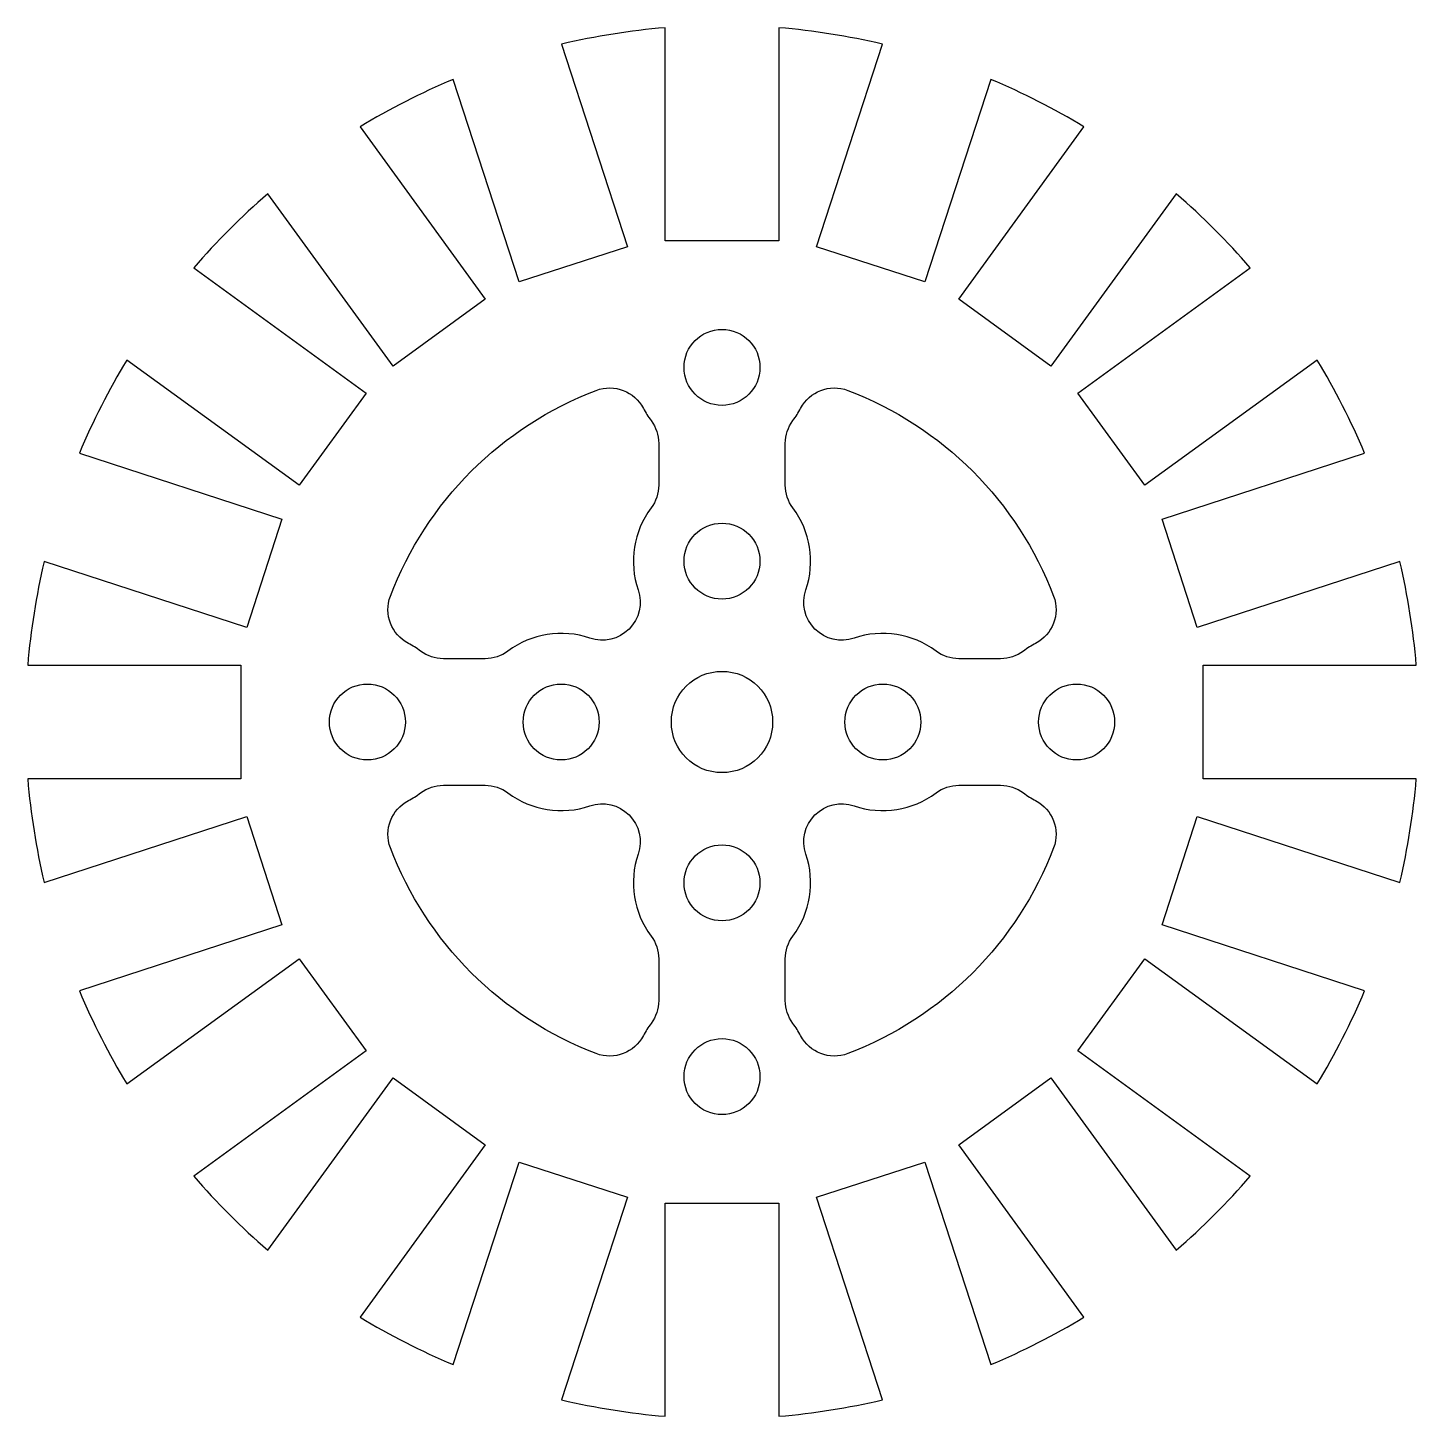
# Model space of a CAD drawing. Header units: millimetres. Extents: x -27.4 to 27.4, y -27.4 to 27.4.
import ezdxf

# ---------------------------------------------------------------- set-up
doc = ezdxf.new("R2010")
doc.units = ezdxf.units.MM
doc.layers.get('0').update_dxf_attribs({"linetype": 'CONTINUOUS'})

msp = doc.modelspace()

# ---------------------------------------------------------------- linework, layer by layer
for points in [[(-26.762, -6.33), (-18.765, -3.731), (-17.375, -8.011), (-25.371, -10.609, 0.037603), (-23.496, -14.29), (-16.694, -9.348), (-14.049, -12.988), (-20.851, -17.93, 0.037603), (-17.93, -20.851), (-12.988, -14.049), (-9.348, -16.694), (-14.29, -23.496, 0.037603), (-10.609, -25.371), (-8.011, -17.375), (-3.731, -18.765), (-6.33, -26.762, 0.037603), (-2.25, -27.408), (-2.25, -19), (2.25, -19), (2.25, -27.408, 0.037603), (6.33, -26.762), (3.731, -18.765), (8.011, -17.375), (10.609, -25.371, 0.037603), (14.29, -23.496), (9.348, -16.694), (12.988, -14.049), (17.93, -20.851, 0.037603), (20.851, -17.93), (14.049, -12.988), (16.694, -9.348), (23.496, -14.29, 0.037603), (25.371, -10.609), (17.375, -8.011), (18.765, -3.731), (26.762, -6.33, 0.037603), (27.408, -2.25), (19, -2.25), (19, 2.25), (27.408, 2.25, 0.037603), (26.762, 6.33), (18.765, 3.731), (17.375, 8.011), (25.371, 10.609, 0.037603), (23.496, 14.29), (16.694, 9.348), (14.049, 12.988), (20.851, 17.93, 0.037603), (17.93, 20.851), (12.988, 14.049), (9.348, 16.694), (14.29, 23.496, 0.037603), (10.609, 25.371), (8.011, 17.375), (3.731, 18.765), (6.33, 26.762, 0.037603), (2.25, 27.408), (2.25, 19), (-2.25, 19), (-2.25, 27.408, 0.037603), (-6.33, 26.762), (-3.731, 18.765), (-8.011, 17.375), (-10.609, 25.371, 0.037603), (-14.29, 23.496), (-9.348, 16.694), (-12.988, 14.049), (-17.93, 20.851, 0.037603), (-20.851, 17.93), (-14.049, 12.988), (-16.694, 9.348), (-23.496, 14.29, 0.037603), (-25.371, 10.609), (-17.375, 8.011), (-18.765, 3.731), (-26.762, 6.33, 0.037603), (-27.408, 2.25), (-19, 2.25), (-19, -2.25), (-27.408, -2.25, 0.037603)], [(-2.5, 11), (-2.5, 9.35, -0.162278), (-2.8, 8.45, 0.248261), (-3.311, 5.216, -0.623654), (-5.216, 3.311, 0.248261), (-8.45, 2.8, -0.162278), (-9.35, 2.5), (-11, 2.5, -0.162278), (-11.9, 2.8, 0.040695), (-12.381, 3.103, -0.379981), (-13.09, 4.965, -0.214638), (-4.965, 13.09, -0.379981), (-3.103, 12.381, 0.040695), (-2.8, 11.9, -0.162278)], [(11, 2.5), (9.35, 2.5, -0.162278), (8.45, 2.8, 0.248261), (5.216, 3.311, -0.623654), (3.311, 5.216, 0.248261), (2.8, 8.45, -0.162278), (2.5, 9.35), (2.5, 11, -0.162278), (2.8, 11.9, 0.040695), (3.103, 12.381, -0.379981), (4.965, 13.09, -0.214638), (13.09, 4.965, -0.379981), (12.381, 3.103, 0.040695), (11.9, 2.8, -0.162278)], [(-11, -2.5), (-9.35, -2.5, -0.162278), (-8.45, -2.8, 0.248261), (-5.216, -3.311, -0.623654), (-3.311, -5.216, 0.248261), (-2.8, -8.45, -0.162278), (-2.5, -9.35), (-2.5, -11, -0.162278), (-2.8, -11.9, 0.040695), (-3.103, -12.381, -0.379981), (-4.965, -13.09, -0.214638), (-13.09, -4.965, -0.379981), (-12.381, -3.103, 0.040695), (-11.9, -2.8, -0.162278)], [(2.5, -11), (2.5, -9.35, -0.162278), (2.8, -8.45, 0.248261), (3.311, -5.216, -0.623654), (5.216, -3.311, 0.248261), (8.45, -2.8, -0.162278), (9.35, -2.5), (11, -2.5, -0.162278), (11.9, -2.8, 0.040695), (12.381, -3.103, -0.379981), (13.09, -4.965, -0.214638), (4.965, -13.09, -0.379981), (3.103, -12.381, 0.040695), (2.8, -11.9, -0.162278)]]:
    msp.add_lwpolyline(points, format="xyb", close=True)
for centre, radius in [((0, 14), 1.5), ((0, 6.35), 1.5), ((0, 0), 2), ((-14, 0), 1.5), ((-6.35, 0), 1.5), ((6.35, 0), 1.5), ((14, 0), 1.5), ((0, -6.35), 1.5), ((0, -14), 1.5)]:
    msp.add_circle(centre, radius)

doc.saveas('drawing.dxf')
